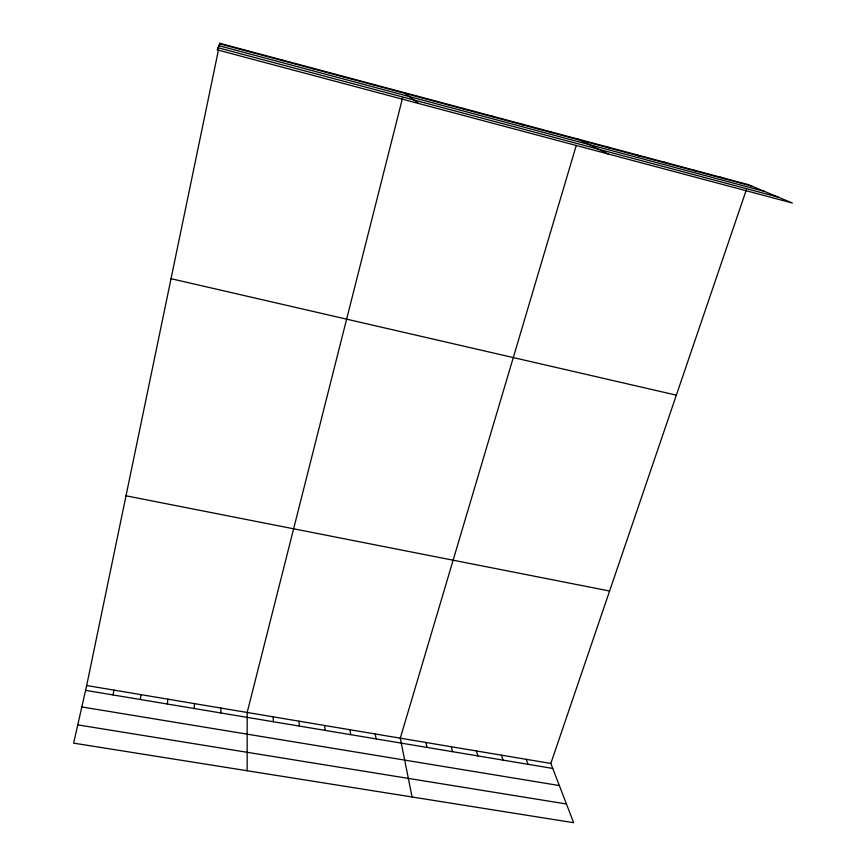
<?xml version="1.0" encoding="UTF-8"?>
<svg xmlns="http://www.w3.org/2000/svg" width="866" height="866" viewBox="0 0 866 866"><rect width="100%" height="100%" fill="white"/><g stroke="black" fill="none" stroke-linecap="round" stroke-linejoin="round"><path stroke-width="1.3" d="M247.156 770.751L247.178 712.48L402.625 97.696M220.776 712.945L220.96 708.074M194.168 708.507L194.525 703.636M167.355 704.015L167.885 699.165M140.314 699.501L141.028 694.651M113.056 694.943L113.966 690.115M746.416 189.578L550.83 763.455L573.649 822.7L73.632 743.136L86.676 685.526L218.503 49.741M219.304 45.876L219.834 43.3L748.116 184.577L792.368 203.034L217.171 49.838L219.834 43.3M576.301 145.336L400.287 738.178L412.075 796.991M77.767 724.874L566.44 803.994M81.826 706.948L559.349 785.559M86.676 685.526L550.83 763.455M85.582 690.354L552.746 768.434M126.014 495.796L609.599 591.013M171.035 278.69L676.346 395.156M219.618 43.841L751.796 186.114M218.86 45.703L764.505 191.408M218.026 47.738L778.274 197.156M720.425 177.173L723.922 178.656M692.486 169.693L695.788 171.132M664.287 162.159L667.394 163.544M635.839 154.549L638.74 155.891M607.12 146.874L609.826 148.162M578.142 139.123L608.257 153.996M549.758 131.535L552.053 132.714M521.115 123.87L523.205 124.996M492.224 116.141L494.096 117.213M463.061 108.347L464.717 109.365M433.628 100.478L435.068 101.441M403.935 92.532L418.614 103.487M373.96 84.511L374.946 85.366M343.705 76.424L344.462 77.215M313.167 68.262L313.687 68.988M282.348 60.014L282.63 60.685M526.225 759.32L528 764.299M501.425 755.163L503.049 760.132M476.441 750.963L477.902 755.931M451.251 746.73L452.561 751.688M425.866 742.476L427.025 747.423M375.259 733.978L376.093 738.915M350.037 729.746L350.708 734.671M324.62 725.481L325.129 730.395M299.008 721.172L299.355 726.087M251.237 51.7L251.27 52.306M273.191 716.842L273.364 721.735"/></g></svg>
